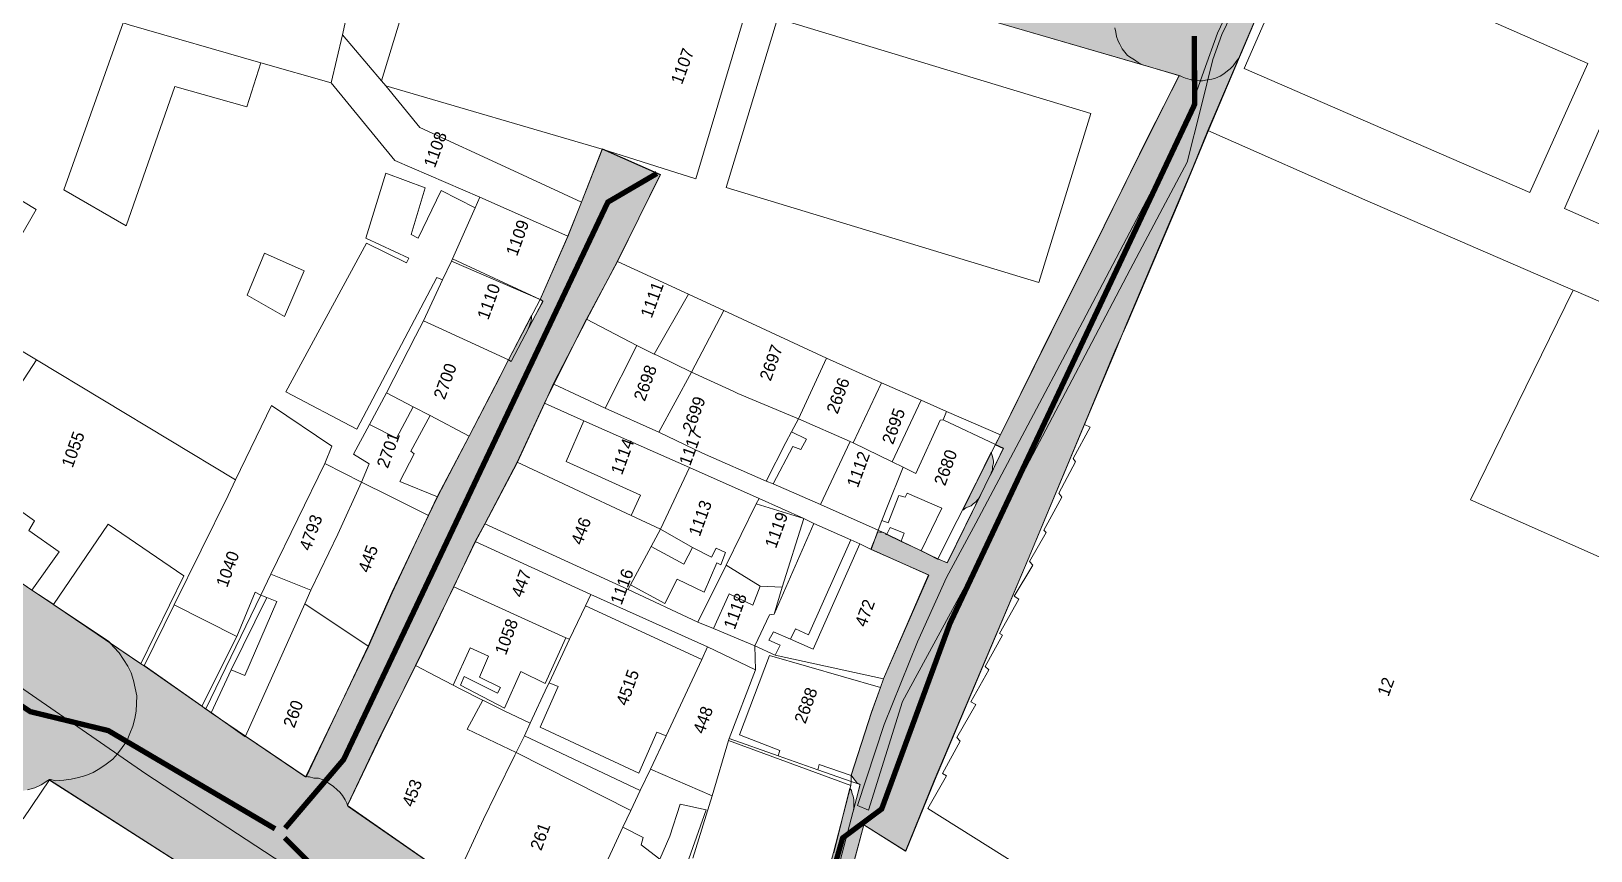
# Model space of a CAD drawing. Header units: metres. Extents: x -334141 to -333355, y -28168 to -27441.
# Drawn here: x -334023.1 to -333863.6, y -27935.1 to -27851.3 of the extents above; entities that cross this region are included whole.
import ezdxf

# ---------------------------------------------------------------- set-up
doc = ezdxf.new("R2010")
doc.units = ezdxf.units.M
for name, color, linetype, lineweight, true_color in [('EB-12-STREET-9-16M', 7, 'CONTINUOUS', 18, 0x84917d), ('EB-12-STREET-UNDER-9M', 7, 'CONTINUOUS', 18, 0xb7c0b2), ('EB-12-STREET-VOID', 7, 'CONTINUOUS', 18, 0xe5e8e1), ('EB-BASE-DIVIDING', 7, 'CONTINUOUS', 18, 0xc8bcac), ('EB-BASE-EASEMENTS', 7, 'CONTINUOUS', 18, 0x71806b), ('EB-BASE-PARCEL-NUMBERS', 7, 'CONTINUOUS', 9, 0x8a8d90), ('EB-BASE-PARCELS', 7, 'CONTINUOUS', 18, 0x8a8d90), ('EB-BASE-SHEETS', 7, 'CONTINUOUS', 9, 0xded8cf), ('EB-BASE-STRUCTURES', 7, 'CONTINUOUS', 18, 0x4e504d)]:
    doc.layers.add(name, color=color, linetype=linetype, lineweight=lineweight, true_color=true_color)
doc.styles.add('OD-INTER', font='Inter.ttf')

msp = doc.modelspace()

# ---------------------------------------------------------------- hatches: boundary and pattern name
at = {"layer": 'EB-12-STREET-VOID', "transparency": 33554630}
for points in [[(-333878.31, -27803.49), (-333887.51, -27825.59), (-333891.65, -27835.21), (-333902.76, -27861.46), (-333904.28, -27865.18), (-333905.79, -27868.79), (-333911.04, -27881.15), (-333912.25, -27883.88), (-333915.39, -27891.43), (-333921.15, -27905.22), (-333930.75, -27927.86), (-333933.69, -27935.08), (-333937.94, -27932.38), (-333940.39, -27941.5), (-333940.39, -27941.39), (-333940.66, -27941.16), (-333940.74, -27940.94), (-333940.92, -27940.71), (-333941, -27940.37), (-333941.09, -27940.15), (-333941.17, -27939.81), (-333941.16, -27939.59), (-333941.15, -27939.26), (-333941.14, -27939.03), (-333941.04, -27938.7), (-333942.96, -27945.85), (-333943.06, -27946.18), (-333943.16, -27946.4), (-333943.26, -27946.62), (-333943.45, -27946.83), (-333943.55, -27947.05), (-333943.75, -27947.27), (-333944.03, -27947.48), (-333944.03, -27947.48), (-333944.03, -27947.48), (-333944.03, -27947.59), (-333944.03, -27947.59), (-333944.83, -27949.12), (-333944.83, -27949.12), (-333943.88, -27945.71), (-333941.01, -27935.26), (-333939.39, -27928.66), (-333939.21, -27928.89), (-333939.13, -27929.23), (-333939.04, -27929.45), (-333938.96, -27929.79), (-333938.97, -27930.12), (-333938.98, -27930.34), (-333938.99, -27930.67), (-333939, -27930.9), (-333938.36, -27928.36), (-333938.35, -27928.25), (-333938.35, -27928.25), (-333938.35, -27928.25), (-333938.35, -27928.25), (-333938.63, -27928.13), (-333938.8, -27927.9), (-333938.98, -27927.68), (-333939.16, -27927.45), (-333939.16, -27927.45), (-333939.25, -27927.33), (-333939.25, -27927.33), (-333937.17, -27920.86), (-333936.24, -27918.34), (-333935.93, -27917.46), (-333931.3, -27906.86), (-333937.23, -27904.2), (-333936.52, -27902.45), (-333936.33, -27902.46), (-333936.05, -27902.47), (-333935.78, -27902.59), (-333935.69, -27902.7), (-333935.6, -27902.71), (-333934.14, -27903.43), (-333932.05, -27904.39), (-333930.41, -27905.22), (-333930.41, -27905.22), (-333930.41, -27905.22), (-333930.32, -27905.23), (-333929.5, -27905.59), (-333929.5, -27905.59), (-333929.41, -27905.59), (-333929.41, -27905.59), (-333929.41, -27905.59), (-333926.01, -27898.61), (-333926.12, -27898.94), (-333926.31, -27899.15), (-333926.5, -27899.37), (-333926.79, -27899.58), (-333926.98, -27899.79), (-333927.26, -27899.89), (-333927.54, -27899.99), (-333927.83, -27900.21), (-333927.83, -27900.21), (-333924.93, -27894.31), (-333924.93, -27894.31), (-333924.85, -27894.65), (-333924.77, -27894.88), (-333924.69, -27895.21), (-333924.7, -27895.43), (-333924.8, -27895.76), (-333924.81, -27896.1), (-333924.91, -27896.31), (-333925.02, -27896.64), (-333923.72, -27893.91), (-333923.72, -27893.91), (-333923.72, -27893.91), (-333923.72, -27893.91), (-333924.54, -27893.55), (-333924.54, -27893.55), (-333923.94, -27892.46), (-333918.76, -27881.99), (-333913.38, -27871.19), (-333908.89, -27862.02), (-333905.71, -27855.81), (-333905.71, -27855.81), (-333905.61, -27855.81), (-333905.43, -27855.93), (-333905.07, -27856.05), (-333904.61, -27856.18), (-333904.15, -27856.31), (-333903.69, -27856.32), (-333903.32, -27856.34), (-333902.85, -27856.24), (-333902.39, -27856.15), (-333902.01, -27856.05), (-333901.54, -27855.84), (-333901.16, -27855.63), (-333900.78, -27855.31), (-333900.5, -27855.1), (-333900.21, -27854.78), (-333899.91, -27854.35), (-333899.63, -27854.02), (-333899.42, -27853.59), (-333898.11, -27850.52), (-333898, -27850.08), (-333897.9, -27849.64), (-333897.79, -27849.2), (-333897.77, -27848.76), (-333897.85, -27848.31), (-333897.83, -27847.87), (-333898, -27847.42), (-333898.08, -27847.08), (-333898.35, -27846.63), (-333898.52, -27846.29), (-333898.78, -27845.95), (-333899.14, -27845.6), (-333899.41, -27845.26), (-333899.77, -27845.03), (-333900.22, -27844.79), (-333900.59, -27844.55), (-333901.05, -27844.43), (-333901.41, -27844.3), (-333901.87, -27844.29), (-333902.34, -27844.27), (-333902.8, -27844.25), (-333903.26, -27844.35), (-333903.64, -27844.45), (-333904.11, -27844.65), (-333904.49, -27844.86), (-333904.77, -27844.96), (-333904.77, -27844.96), (-333904.86, -27845.07), (-333903.63, -27844.22), (-333902.67, -27843.37), (-333901.7, -27842.07), (-333885.09, -27801.7), (-333885.01, -27801.81), (-333885.01, -27801.81), (-333884.65, -27802.16), (-333884.38, -27802.5), (-333884.02, -27802.84), (-333883.66, -27803.08), (-333883.2, -27803.21), (-333882.84, -27803.44), (-333882.38, -27803.57), (-333881.92, -27803.58), (-333881.46, -27803.71), (-333881.09, -27803.61), (-333880.63, -27803.63), (-333880.16, -27803.54), (-333879.78, -27803.33), (-333879.31, -27803.12), (-333878.93, -27802.91), (-333878.56, -27802.7), (-333878.27, -27802.38), (-333877.98, -27802.06), (-333877.69, -27801.74), (-333877.4, -27801.3), (-333877.2, -27800.98), (-333878.31, -27803.49)], [(-333986.9, -27832.18), (-333987.26, -27832.06), (-333987.72, -27831.82), (-333999.03, -27827.09), (-334002.78, -27825.74), (-334002.78, -27825.74), (-334002.5, -27825.86), (-334002.05, -27825.98), (-334001.59, -27826.11), (-334001.22, -27826.12), (-334000.76, -27826.14), (-334000.29, -27826.05), (-333999.82, -27825.95), (-333999.45, -27825.85), (-333998.98, -27825.65), (-333998.6, -27825.44), (-333998.22, -27825.23), (-333997.93, -27824.91), (-333997.55, -27824.59), (-333997.26, -27824.27), (-333997.07, -27823.94), (-333996.87, -27823.5), (-333996.67, -27823.07), (-333996.56, -27822.74), (-333996.45, -27822.3), (-333996.44, -27821.85), (-333996.42, -27821.41), (-333996.5, -27821.07), (-333996.5, -27820.96), (-333996.5, -27820.96), (-333996.4, -27820.74), (-333996.2, -27820.42), (-333996.01, -27820.2), (-333995.82, -27819.99), (-333995.62, -27819.77), (-333995.34, -27819.56), (-333995.06, -27819.46), (-333994.87, -27819.35), (-333994.59, -27819.25), (-333994.21, -27819.16), (-333993.94, -27819.17), (-333993.65, -27819.06), (-333993.38, -27819.19), (-333993.1, -27819.2), (-333992.74, -27819.32), (-333992.46, -27819.33), (-333992.37, -27819.44), (-333992.1, -27819.56), (-333991.83, -27819.8), (-333991.56, -27819.92), (-333991.38, -27820.14), (-333991.2, -27820.37), (-333991.02, -27820.6), (-333990.85, -27820.94), (-333990.77, -27821.16), (-333990.69, -27821.5), (-333990.6, -27821.61), (-333990.6, -27821.61), (-333990.6, -27821.61), (-333987.13, -27823.07), (-333986.86, -27823.19), (-333986.58, -27823.31), (-333986.41, -27823.54), (-333986.13, -27823.66), (-333985.96, -27823.89), (-333985.78, -27824.12), (-333985.6, -27824.34), (-333985.52, -27824.57), (-333985.44, -27824.91), (-333985.35, -27825.13), (-333985.27, -27825.47), (-333985.28, -27825.69), (-333985.29, -27826.02), (-333985.3, -27826.35), (-333985.4, -27826.57), (-333985.41, -27826.9), (-333985.61, -27827.12), (-333985.51, -27827.01), (-333985.71, -27827.45), (-333985.82, -27827.89), (-333985.93, -27828.33), (-333985.94, -27828.77), (-333985.96, -27829.22), (-333985.97, -27829.55), (-333985.89, -27830), (-333985.72, -27830.45), (-333985.56, -27830.9), (-333985.38, -27831.24), (-333985.21, -27831.57), (-333984.94, -27831.92), (-333984.59, -27832.26), (-333984.32, -27832.49), (-333983.96, -27832.84), (-333983.5, -27832.97), (-333983.14, -27833.2), (-333982.77, -27833.33), (-333931.64, -27848.23), (-333931.18, -27848.36), (-333930.72, -27848.37), (-333930.35, -27848.39), (-333929.89, -27848.4), (-333929.42, -27848.31), (-333929.05, -27848.21), (-333928.67, -27848.11), (-333928.2, -27847.91), (-333927.82, -27847.7), (-333927.53, -27847.38), (-333927.15, -27847.06), (-333926.87, -27846.84), (-333926.67, -27846.41), (-333926.38, -27846.09), (-333926.18, -27845.65), (-333926.07, -27845.32), (-333925.97, -27844.88), (-333925.86, -27844.44), (-333925.84, -27843.99), (-333925.92, -27843.55), (-333925.9, -27843.1), (-333926.07, -27842.65), (-333926.15, -27842.32), (-333926.32, -27841.87), (-333926.59, -27841.53), (-333926.85, -27841.18), (-333927.12, -27840.84), (-333927.38, -27840.5), (-333927.75, -27840.26), (-333928.11, -27840.03), (-333928.56, -27839.79), (-333928.93, -27839.67), (-333909.99, -27846), (-333908.79, -27846.04), (-333908.14, -27845.95), (-333908.51, -27846.05), (-333908.98, -27846.14), (-333909.44, -27846.24), (-333909.82, -27846.45), (-333910.2, -27846.66), (-333910.58, -27846.98), (-333910.96, -27847.3), (-333911.25, -27847.62), (-333911.54, -27847.94), (-333911.74, -27848.27), (-333911.94, -27848.7), (-333912.14, -27849.14), (-333912.24, -27849.58), (-333912.26, -27850.02), (-333912.28, -27850.47), (-333912.29, -27850.91), (-333912.21, -27851.36), (-333912.14, -27851.81), (-333911.97, -27852.26), (-333911.8, -27852.59), (-333911.53, -27853.05), (-333911.27, -27853.39), (-333911, -27853.73), (-333910.64, -27853.97), (-333910.28, -27854.2), (-333909.92, -27854.44), (-333909.46, -27854.68), (-333909.1, -27854.8), (-333986.9, -27832.18)], [(-333905.71, -27855.81), (-333905.8, -27855.8), (-333909.1, -27854.8), (-333909.46, -27854.68), (-333909.92, -27854.44), (-333910.28, -27854.2), (-333910.64, -27853.97), (-333911, -27853.73), (-333911.27, -27853.39), (-333911.53, -27853.05), (-333911.8, -27852.59), (-333911.97, -27852.26), (-333912.14, -27851.81), (-333912.21, -27851.36), (-333912.29, -27850.91), (-333912.28, -27850.47), (-333912.26, -27850.02), (-333912.24, -27849.58), (-333912.14, -27849.14), (-333911.94, -27848.7), (-333911.74, -27848.27), (-333911.54, -27847.94), (-333911.25, -27847.62), (-333910.96, -27847.3), (-333910.58, -27846.98), (-333910.2, -27846.66), (-333909.82, -27846.45), (-333909.44, -27846.24), (-333908.98, -27846.14), (-333908.51, -27846.05), (-333908.14, -27845.95), (-333907.21, -27845.98), (-333907.12, -27845.99), (-333907.02, -27845.88), (-333905.52, -27845.38), (-333905.33, -27845.27), (-333905.05, -27845.17), (-333904.96, -27845.07), (-333904.77, -27844.96), (-333904.77, -27844.96), (-333904.49, -27844.86), (-333904.11, -27844.65), (-333903.64, -27844.45), (-333903.26, -27844.35), (-333902.8, -27844.25), (-333902.34, -27844.27), (-333901.87, -27844.29), (-333901.41, -27844.3), (-333901.05, -27844.43), (-333900.59, -27844.55), (-333900.22, -27844.79), (-333899.77, -27845.03), (-333899.41, -27845.26), (-333899.14, -27845.6), (-333898.78, -27845.95), (-333898.52, -27846.29), (-333898.35, -27846.63), (-333898.08, -27847.08), (-333898, -27847.42), (-333897.83, -27847.87), (-333897.85, -27848.31), (-333897.77, -27848.76), (-333897.79, -27849.2), (-333897.9, -27849.64), (-333898, -27850.08), (-333898.11, -27850.52), (-333899.42, -27853.59), (-333899.63, -27854.02), (-333899.91, -27854.35), (-333900.21, -27854.78), (-333900.5, -27855.1), (-333900.78, -27855.31), (-333901.16, -27855.63), (-333901.54, -27855.84), (-333902.01, -27856.05), (-333902.39, -27856.15), (-333902.85, -27856.24), (-333903.32, -27856.34), (-333903.69, -27856.32), (-333904.15, -27856.31), (-333904.61, -27856.18), (-333905.07, -27856.05), (-333905.43, -27855.93), (-333905.61, -27855.81), (-333905.71, -27855.81)], [(-333988.59, -27914.16), (-333986.17, -27908.69), (-333982.47, -27900.72), (-333981.57, -27898.86), (-333978.29, -27892.65), (-333975.12, -27886.55), (-333974.32, -27884.91), (-333971.93, -27880.33), (-333971.94, -27880.55), (-333971.95, -27880.89), (-333972.05, -27881.11), (-333972.16, -27881.43), (-333972.26, -27881.65), (-333970.77, -27878.93), (-333970.77, -27878.82), (-333970.77, -27878.82), (-333970.77, -27878.82), (-333970.86, -27878.82), (-333970.95, -27878.7), (-333971.04, -27878.7), (-333971.04, -27878.7), (-333968.22, -27872.25), (-333966.8, -27868.75), (-333964.66, -27863.27), (-333964.66, -27863.27), (-333958.74, -27865.92), (-333963.13, -27874.76), (-333966.3, -27880.75), (-333969.68, -27887.29), (-333970.58, -27889.26), (-333973.39, -27895.38), (-333976.66, -27901.59), (-333977.66, -27903.44), (-333979.85, -27908.03), (-333981.95, -27912.39), (-333983.75, -27916.1), (-333987.33, -27923.19), (-333990.74, -27930.4), (-333990.82, -27930.18), (-333990.99, -27929.84), (-333991.26, -27929.38), (-333991.52, -27929.04), (-333991.79, -27928.81), (-333992.15, -27928.46), (-333992.51, -27928.23), (-333992.87, -27927.99), (-333993.33, -27927.76), (-333993.69, -27927.63), (-333994.16, -27927.62), (-333994.61, -27927.49), (-333994.8, -27927.48), (-333994.98, -27927.47), (-333988.59, -27914.16)], [(-334021.38, -27927.87), (-334022.05, -27928.3), (-334022.71, -27928.6), (-334023.45, -27928.8), (-334024.2, -27929), (-334024.94, -27929.08), (-334025.68, -27929.05), (-334026.42, -27929.03), (-334027.16, -27928.89), (-334027.89, -27928.64), (-334028.62, -27928.4), (-334029.36, -27928.15), (-334029.99, -27927.68), (-334030.71, -27927.21), (-334030.8, -27927.1), (-334039.93, -27920.78), (-334042.37, -27919.14), (-334042.37, -27919.14), (-334044.9, -27917.39), (-334044.9, -27917.39), (-334055.57, -27910.24), (-334056.2, -27909.77), (-334056.74, -27909.31), (-334057.27, -27908.62), (-334057.81, -27908.05), (-334058.15, -27907.37), (-334058.5, -27906.69), (-334058.75, -27905.91), (-334059, -27905.12), (-334059.07, -27904.34), (-334059.13, -27903.56), (-334059.07, -27899.23), (-334059.04, -27898.46), (-334058.92, -27897.69), (-334058.8, -27896.91), (-334058.5, -27896.15), (-334058.2, -27895.49), (-334057.8, -27894.73), (-334057.32, -27894.19), (-334056.74, -27893.54), (-334056.17, -27893.01), (-334055.6, -27892.59), (-334054.93, -27892.17), (-334054.18, -27891.86), (-334053.43, -27891.55), (-334052.68, -27891.36), (-334051.94, -27891.27), (-334051.19, -27891.19), (-334050.36, -27891.22), (-334049.63, -27891.35), (-334048.8, -27891.49), (-334048.07, -27891.85), (-334047.43, -27892.1), (-334046.71, -27892.57), (-334045.53, -27893.27), (-334034.13, -27900.78), (-334033.31, -27901.25), (-334033.22, -27901.37), (-334033.04, -27901.49), (-334023.01, -27908.39), (-334023.01, -27908.39), (-334020.84, -27909.8), (-334020.75, -27909.91), (-334015.77, -27913.2), (-334015.14, -27913.66), (-334014.61, -27914.24), (-334014.07, -27914.81), (-334013.63, -27915.49), (-334013.19, -27916.17), (-334012.85, -27916.85), (-334012.6, -27917.64), (-334012.44, -27918.42), (-334012.28, -27919.2), (-334012.31, -27919.98), (-334012.34, -27920.76), (-334012.46, -27921.53), (-334012.67, -27922.3), (-334012.97, -27923.06), (-334013.28, -27923.83), (-334013.76, -27924.48), (-334014.25, -27925.13), (-334014.73, -27925.67), (-334015.4, -27926.2), (-334016.06, -27926.62), (-334016.73, -27927.04), (-334017.48, -27927.35), (-334018.22, -27927.54), (-334018.97, -27927.74), (-334019.72, -27927.82), (-334020.55, -27927.9), (-334021.1, -27927.77), (-334021.19, -27927.77), (-334021.38, -27927.87)], [(-334020.84, -27909.8), (-334020.75, -27909.91), (-334011.89, -27915.89), (-334011.53, -27916.12), (-334011.53, -27916.12), (-334005.65, -27920.22), (-334005.2, -27920.56), (-334004.66, -27920.92), (-334001.23, -27923.37), (-334001.13, -27923.37), (-333995.08, -27927.47), (-333994.98, -27927.47), (-333994.8, -27927.48), (-333994.61, -27927.49), (-333994.16, -27927.62), (-333993.69, -27927.63), (-333993.33, -27927.76), (-333992.87, -27927.99), (-333992.51, -27928.23), (-333992.15, -27928.46), (-333991.79, -27928.81), (-333991.52, -27929.04), (-333991.26, -27929.38), (-333990.99, -27929.84), (-333990.82, -27930.18), (-333990.74, -27930.4), (-333990.65, -27930.51), (-333979.71, -27938.12), (-333979.71, -27938.12), (-333968.78, -27945.83), (-333964.36, -27948.87), (-333964.26, -27948.87), (-333963.63, -27949.23), (-333963.36, -27949.46), (-333963, -27949.7), (-333952.52, -27957.17), (-333952.43, -27957.17), (-333948.9, -27959.41), (-333948.81, -27959.52), (-333948.81, -27959.52), (-333948.35, -27959.76), (-333947.89, -27959.89), (-333947.54, -27960.23), (-333947.17, -27960.47), (-333946.82, -27960.81), (-333946.64, -27961.04), (-333946.64, -27961.15), (-333945.01, -27962.21), (-333937.51, -27967.36), (-333932.18, -27970.99), (-333932.18, -27971.1), (-333919.8, -27979.64), (-333919.71, -27979.64), (-333908.87, -27987.24), (-333908.87, -27987.24), (-333907.06, -27988.53), (-333906.7, -27988.76), (-333906.43, -27989.1), (-333906.07, -27989.34), (-333905.9, -27989.79), (-333905.63, -27990.13), (-333905.46, -27990.47), (-333905.29, -27990.92), (-333905.22, -27991.37), (-333905.14, -27991.81), (-333905.06, -27992.26), (-333905.17, -27992.7), (-333905.19, -27993.14), (-333905.29, -27993.59), (-333905.49, -27993.91), (-333905.6, -27994.35), (-333905.89, -27994.67), (-333906.09, -27995.11), (-333906.47, -27995.43), (-333906.76, -27995.75), (-333907.14, -27995.96), (-333907.51, -27996.17), (-333907.89, -27996.38), (-333908.27, -27996.48), (-333908.74, -27996.68), (-333909.2, -27996.67), (-333909.57, -27996.76), (-333918.18, -27996.68), (-333918.55, -27996.67), (-333919.01, -27996.65), (-333919.38, -27996.53), (-333919.84, -27996.4), (-333920.2, -27996.28), (-333920.56, -27996.04), (-333920.93, -27995.81), (-333921.01, -27995.69), (-333921.2, -27995.58), (-333938.54, -27983.42), (-333938.63, -27983.42), (-333943.61, -27980.13), (-333943.7, -27980.02), (-333943.88, -27980.01), (-333944.89, -27979.75), (-333944.99, -27979.75), (-333945.17, -27979.74), (-333945.55, -27979.95), (-333946.01, -27980.05), (-333946.48, -27980.03), (-333946.85, -27980.13), (-333947.31, -27980), (-333947.77, -27979.98), (-333948.14, -27979.86), (-333948.6, -27979.73), (-333948.96, -27979.5), (-333949.32, -27979.38), (-333949.68, -27979.03), (-333949.95, -27978.8), (-333950.31, -27978.45), (-333950.57, -27978.11), (-333950.75, -27977.77), (-333950.92, -27977.32), (-333951.09, -27977.09), (-333952.73, -27973.7), (-333952.73, -27973.59), (-333952.82, -27973.59), (-333959.33, -27969.14), (-333962.95, -27966.79), (-333963.04, -27966.79), (-333970.27, -27961.76), (-333974.98, -27958.6), (-333974.98, -27958.6), (-333978.95, -27955.9), (-333979.04, -27955.79), (-333979.86, -27955.32), (-333980.13, -27955.2), (-333990.06, -27947.96), (-333990.15, -27947.85), (-333990.33, -27947.84), (-333990.43, -27947.84), (-333990.89, -27947.82), (-333991.25, -27947.7), (-333991.71, -27947.57), (-333992.08, -27947.45), (-333992.44, -27947.21), (-333992.8, -27946.98), (-333993.17, -27946.74), (-333993.43, -27946.4), (-333993.7, -27946.06), (-333993.96, -27945.72), (-333994.14, -27945.38), (-333994.31, -27945.04), (-333994.31, -27945.04), (-333994.4, -27944.92), (-334021.11, -27927.88), (-334021.19, -27927.77), (-334021.1, -27927.77), (-334020.55, -27927.9), (-334019.72, -27927.82), (-334018.97, -27927.74), (-334018.22, -27927.54), (-334017.48, -27927.35), (-334016.73, -27927.04), (-334016.06, -27926.62), (-334015.4, -27926.2), (-334014.73, -27925.67), (-334014.25, -27925.13), (-334013.76, -27924.48), (-334013.28, -27923.83), (-334012.97, -27923.06), (-334012.67, -27922.3), (-334012.46, -27921.53), (-334012.34, -27920.76), (-334012.31, -27919.98), (-334012.28, -27919.2), (-334012.44, -27918.42), (-334012.6, -27917.64), (-334012.85, -27916.85), (-334013.19, -27916.17), (-334013.63, -27915.49), (-334014.07, -27914.81), (-334014.61, -27914.24), (-334015.14, -27913.66), (-334015.77, -27913.2), (-334020.75, -27909.91), (-334020.84, -27909.8), (-334023.01, -27908.39), (-334023.01, -27908.39), (-334020.84, -27909.8)]]:
    msp.add_hatch(color=256, dxfattribs=at).paths.add_polyline_path(points)

# ---------------------------------------------------------------- linework, layer by layer
at = {"layer": 'EB-12-STREET-9-16M', "const_width": 0.55}
for points in [[(-334058.17, -27886.72), (-334050.12, -27902.77), (-334023.17, -27920.82), (-334015.19, -27922.76), (-333998.14, -27932.8)], [(-333989.1, -27941.78), (-333997.15, -27933.73)]]:
    msp.add_lwpolyline(points, dxfattribs=at)
at = {"layer": 'EB-12-STREET-UNDER-9M', "const_width": 0.55}
for points in [[(-333904.17, -27851.75), (-333904.14, -27858.75), (-333929.16, -27911.82), (-333936.13, -27930.77), (-333940.12, -27933.74), (-333944.14, -27947.81)], [(-333997.11, -27932.73), (-333991.13, -27925.72), (-333964.12, -27868.73), (-333959.11, -27865.8)]]:
    msp.add_lwpolyline(points, dxfattribs=at)
at = {"layer": 'EB-12-STREET-VOID'}
for points in [[(-333912.29, -27850.91), (-333912.21, -27851.36), (-333912.14, -27851.81), (-333911.97, -27852.26), (-333911.8, -27852.59), (-333911.53, -27853.05), (-333911.27, -27853.39), (-333911, -27853.73), (-333910.64, -27853.97), (-333910.28, -27854.2), (-333909.92, -27854.44), (-333909.46, -27854.68), (-333909.1, -27854.8), (-333986.9, -27832.18)], [(-333891.65, -27835.21), (-333902.76, -27861.46), (-333904.28, -27865.18), (-333905.79, -27868.79), (-333911.04, -27881.15), (-333912.25, -27883.88), (-333915.39, -27891.43), (-333921.15, -27905.22), (-333930.75, -27927.86), (-333933.69, -27935.08), (-333937.94, -27932.38), (-333940.39, -27941.5)], [(-333941.01, -27935.26), (-333939.39, -27928.66), (-333939.21, -27928.89), (-333939.13, -27929.23), (-333939.04, -27929.45), (-333938.96, -27929.79), (-333938.97, -27930.12), (-333938.98, -27930.34), (-333938.99, -27930.67), (-333939, -27930.9), (-333938.36, -27928.36), (-333938.35, -27928.25), (-333938.35, -27928.25), (-333938.35, -27928.25), (-333938.35, -27928.25), (-333938.63, -27928.13), (-333938.8, -27927.9), (-333938.98, -27927.68), (-333939.16, -27927.45), (-333939.16, -27927.45), (-333939.25, -27927.33), (-333939.25, -27927.33), (-333937.17, -27920.86), (-333936.24, -27918.34), (-333935.93, -27917.46), (-333931.3, -27906.86), (-333937.23, -27904.2), (-333936.52, -27902.45), (-333936.33, -27902.46), (-333936.05, -27902.47), (-333935.78, -27902.59), (-333935.69, -27902.7), (-333935.6, -27902.71), (-333934.14, -27903.43), (-333932.05, -27904.39), (-333930.41, -27905.22), (-333930.41, -27905.22), (-333930.41, -27905.22), (-333930.32, -27905.23), (-333929.5, -27905.59), (-333929.5, -27905.59), (-333929.41, -27905.59), (-333929.41, -27905.59), (-333929.41, -27905.59), (-333926.01, -27898.61), (-333926.12, -27898.94), (-333926.31, -27899.15), (-333926.5, -27899.37), (-333926.79, -27899.58), (-333926.98, -27899.79), (-333927.26, -27899.89), (-333927.54, -27899.99), (-333927.83, -27900.21), (-333927.83, -27900.21), (-333924.93, -27894.31), (-333924.93, -27894.31), (-333924.85, -27894.65), (-333924.77, -27894.88), (-333924.69, -27895.21), (-333924.7, -27895.43), (-333924.8, -27895.76), (-333924.81, -27896.1), (-333924.91, -27896.31), (-333925.02, -27896.64), (-333923.72, -27893.91), (-333923.72, -27893.91), (-333923.72, -27893.91), (-333923.72, -27893.91), (-333924.54, -27893.55), (-333924.54, -27893.55), (-333923.94, -27892.46), (-333918.76, -27881.99), (-333913.38, -27871.19), (-333908.89, -27862.02), (-333905.71, -27855.81), (-333905.71, -27855.81), (-333905.61, -27855.81), (-333905.43, -27855.93), (-333905.07, -27856.05), (-333904.61, -27856.18), (-333904.15, -27856.31), (-333903.69, -27856.32), (-333903.32, -27856.34), (-333902.85, -27856.24), (-333902.39, -27856.15), (-333902.01, -27856.05), (-333901.54, -27855.84), (-333901.16, -27855.63), (-333900.78, -27855.31), (-333900.5, -27855.1), (-333900.21, -27854.78), (-333899.91, -27854.35), (-333899.63, -27854.02), (-333899.42, -27853.59), (-333898.11, -27850.52)], [(-333898.11, -27850.52), (-333899.42, -27853.59), (-333899.63, -27854.02), (-333899.91, -27854.35), (-333900.21, -27854.78), (-333900.5, -27855.1), (-333900.78, -27855.31), (-333901.16, -27855.63), (-333901.54, -27855.84), (-333902.01, -27856.05), (-333902.39, -27856.15), (-333902.85, -27856.24), (-333903.32, -27856.34), (-333903.69, -27856.32), (-333904.15, -27856.31), (-333904.61, -27856.18), (-333905.07, -27856.05), (-333905.43, -27855.93), (-333905.61, -27855.81), (-333905.71, -27855.81), (-333905.71, -27855.81), (-333905.8, -27855.8), (-333909.1, -27854.8), (-333909.46, -27854.68), (-333909.92, -27854.44), (-333910.28, -27854.2), (-333910.64, -27853.97), (-333911, -27853.73), (-333911.27, -27853.39), (-333911.53, -27853.05), (-333911.8, -27852.59), (-333911.97, -27852.26), (-333912.14, -27851.81), (-333912.21, -27851.36), (-333912.29, -27850.91)], [(-334033.04, -27901.49), (-334023.01, -27908.39), (-334023.01, -27908.39), (-334020.84, -27909.8), (-334020.75, -27909.91), (-334015.77, -27913.2), (-334015.14, -27913.66), (-334014.61, -27914.24), (-334014.07, -27914.81), (-334013.63, -27915.49), (-334013.19, -27916.17), (-334012.85, -27916.85), (-334012.6, -27917.64), (-334012.44, -27918.42), (-334012.28, -27919.2), (-334012.31, -27919.98), (-334012.34, -27920.76), (-334012.46, -27921.53), (-334012.67, -27922.3), (-334012.97, -27923.06), (-334013.28, -27923.83), (-334013.76, -27924.48), (-334014.25, -27925.13), (-334014.73, -27925.67), (-334015.4, -27926.2), (-334016.06, -27926.62), (-334016.73, -27927.04), (-334017.48, -27927.35), (-334018.22, -27927.54), (-334018.97, -27927.74), (-334019.72, -27927.82), (-334020.55, -27927.9), (-334021.1, -27927.77), (-334021.19, -27927.77), (-334021.38, -27927.87), (-334021.38, -27927.87), (-334022.05, -27928.3), (-334022.71, -27928.6), (-334023.45, -27928.8)], [(-333994.4, -27944.92), (-334021.11, -27927.88), (-334021.19, -27927.77), (-334021.1, -27927.77), (-334020.55, -27927.9), (-334019.72, -27927.82), (-334018.97, -27927.74), (-334018.22, -27927.54), (-334017.48, -27927.35), (-334016.73, -27927.04), (-334016.06, -27926.62), (-334015.4, -27926.2), (-334014.73, -27925.67), (-334014.25, -27925.13), (-334013.76, -27924.48), (-334013.28, -27923.83), (-334012.97, -27923.06), (-334012.67, -27922.3), (-334012.46, -27921.53), (-334012.34, -27920.76), (-334012.31, -27919.98), (-334012.28, -27919.2), (-334012.44, -27918.42), (-334012.6, -27917.64), (-334012.85, -27916.85), (-334013.19, -27916.17), (-334013.63, -27915.49), (-334014.07, -27914.81), (-334014.61, -27914.24), (-334015.14, -27913.66), (-334015.77, -27913.2), (-334020.75, -27909.91), (-334020.84, -27909.8), (-334023.01, -27908.39), (-334023.01, -27908.39), (-334020.84, -27909.8), (-334020.84, -27909.8), (-334020.75, -27909.91), (-334011.89, -27915.89), (-334011.53, -27916.12), (-334011.53, -27916.12), (-334005.65, -27920.22), (-334005.2, -27920.56), (-334004.66, -27920.92), (-334001.23, -27923.37), (-334001.13, -27923.37), (-333995.08, -27927.47), (-333994.98, -27927.47), (-333994.8, -27927.48), (-333994.61, -27927.49), (-333994.16, -27927.62), (-333993.69, -27927.63), (-333993.33, -27927.76), (-333992.87, -27927.99), (-333992.51, -27928.23), (-333992.15, -27928.46), (-333991.79, -27928.81), (-333991.52, -27929.04), (-333991.26, -27929.38), (-333990.99, -27929.84), (-333990.82, -27930.18), (-333990.74, -27930.4), (-333990.65, -27930.51), (-333979.71, -27938.12)]]:
    msp.add_lwpolyline(points, dxfattribs=at)
msp.add_lwpolyline([(-333988.59, -27914.16), (-333986.17, -27908.69), (-333982.47, -27900.72), (-333981.57, -27898.86), (-333978.29, -27892.65), (-333975.12, -27886.55), (-333974.32, -27884.91), (-333971.93, -27880.33), (-333971.94, -27880.55), (-333971.95, -27880.89), (-333972.05, -27881.11), (-333972.16, -27881.43), (-333972.26, -27881.65), (-333970.77, -27878.93), (-333970.77, -27878.82), (-333970.77, -27878.82), (-333970.77, -27878.82), (-333970.86, -27878.82), (-333970.95, -27878.7), (-333971.04, -27878.7), (-333971.04, -27878.7), (-333968.22, -27872.25), (-333966.8, -27868.75), (-333964.66, -27863.27), (-333964.66, -27863.27), (-333958.74, -27865.92), (-333963.13, -27874.76), (-333966.3, -27880.75), (-333969.68, -27887.29), (-333970.58, -27889.26), (-333973.39, -27895.38), (-333976.66, -27901.59), (-333977.66, -27903.44), (-333979.85, -27908.03), (-333981.95, -27912.39), (-333983.75, -27916.1), (-333987.33, -27923.19), (-333990.74, -27930.4), (-333990.82, -27930.18), (-333990.99, -27929.84), (-333991.26, -27929.38), (-333991.52, -27929.04), (-333991.79, -27928.81), (-333992.15, -27928.46), (-333992.51, -27928.23), (-333992.87, -27927.99), (-333993.33, -27927.76), (-333993.69, -27927.63), (-333994.16, -27927.62), (-333994.61, -27927.49), (-333994.8, -27927.48), (-333994.98, -27927.47), (-333988.59, -27914.16)], close=True, dxfattribs=at)
at = {"layer": 'EB-BASE-DIVIDING'}
msp.add_lwpolyline([(-333897.43, -27843.45), (-333901.35, -27851.58), (-333902.28, -27854.15), (-333903.49, -27859.11), (-333904.9, -27864.66), (-333907.4, -27869.31), (-333910.73, -27875.63), (-333914.99, -27883.74), (-333921.03, -27895.19), (-333926.02, -27904.8), (-333927.6, -27908.01), (-333933.99, -27919.79), (-333937.49, -27930.88), (-333938.59, -27930.43), (-333935.87, -27922.12), (-333932.46, -27913.69), (-333929.5, -27907.11), (-333926.51, -27901.56), (-333922.09, -27893.2), (-333915.58, -27880.93), (-333908.37, -27867.28), (-333905.64, -27862.26), (-333903.19, -27855.35), (-333901.79, -27851.46), (-333898.06, -27843.51)], dxfattribs=at)
at = {"layer": 'EB-BASE-EASEMENTS'}
for points in [[(-333955.47, -27904.03), (-333958.74, -27902.17)], [(-333945.45, -27913.41), (-333943.15, -27914.42), (-333938.37, -27903.67)], [(-333998.97, -27909.15), (-334002.63, -27916.56)], [(-333999.6, -27908.91), (-334000.18, -27908.6), (-334002.05, -27913.14)]]:
    msp.add_lwpolyline(points, dxfattribs=at)
at = {"layer": 'EB-BASE-PARCELS'}
for points in [[(-333991.25, -27851.62), (-333987.79, -27835.9), (-333986.87, -27832.13)], [(-333986.87, -27832.13), (-333905.72, -27855.79), (-333908.84, -27862.01), (-333913.39, -27871.14), (-333918.76, -27881.94), (-333923.98, -27892.51)], [(-333891.62, -27835.24), (-333902.79, -27861.4)], [(-334013.06, -27850.6), (-333999.6, -27854.48)], [(-333992.39, -27856.55), (-333991.25, -27851.62)], [(-333991.25, -27851.62), (-333987.25, -27856.33)], [(-333999.6, -27854.48), (-333992.39, -27856.55)], [(-334046.6, -27855.62), (-334046.33, -27855.16), (-334037.34, -27860.57), (-334022.55, -27869.48), (-334029.15, -27880.89)], [(-333977.22, -27868.24), (-333985.9, -27864.46), (-333992.39, -27856.55)], [(-333987.25, -27856.33), (-333986.81, -27856.85)], [(-333986.81, -27856.85), (-333983.34, -27861.1), (-333974.19, -27865.34), (-333966.82, -27868.73)], [(-333902.79, -27861.4), (-333904.32, -27865.19), (-333905.83, -27868.74), (-333911.06, -27881.12), (-333912.23, -27883.93), (-333915.39, -27891.47)], [(-333902.79, -27861.4), (-333886.75, -27868.48), (-333865.43, -27877.72)], [(-333966.82, -27868.73), (-333964.69, -27863.32)], [(-333964.69, -27863.32), (-333958.76, -27865.93), (-333963.13, -27874.79)], [(-333980.01, -27874.53), (-333977.69, -27869.31)], [(-333977.69, -27869.31), (-333977.22, -27868.24)], [(-333977.22, -27868.24), (-333968.2, -27872.2)], [(-333968.2, -27872.2), (-333966.82, -27868.73)], [(-333971.03, -27878.67), (-333968.2, -27872.2)], [(-333980.11, -27874.76), (-333981.01, -27876.69)], [(-333980.01, -27874.53), (-333980.11, -27874.76)], [(-333971.03, -27878.67), (-333980.01, -27874.53)], [(-333966.32, -27880.71), (-333963.13, -27874.79)], [(-333963.13, -27874.79), (-333955.89, -27878.14)], [(-333981.01, -27876.69), (-333982.96, -27880.88)], [(-333974.28, -27884.87), (-333971.03, -27878.67)], [(-333955.89, -27878.14), (-333952.27, -27879.81)], [(-333860.09, -27906.18), (-333875.93, -27899.18), (-333865.43, -27877.72)], [(-333865.43, -27877.72), (-333865.18, -27877.83), (-333839.65, -27888.88)], [(-333955.56, -27886.11), (-333952.27, -27879.81)], [(-333952.27, -27879.81), (-333941.78, -27884.7)], [(-334022.51, -27884.85), (-334029.15, -27880.89)], [(-333982.96, -27880.88), (-333983.77, -27882.44), (-333986.74, -27888.22)], [(-333982.96, -27880.88), (-333982.23, -27881.21), (-333977.69, -27883.3), (-333974.28, -27884.87)], [(-333966.32, -27880.71), (-333969.64, -27887.33)], [(-333961.15, -27883.39), (-333966.32, -27880.71)], [(-333959.37, -27884.26), (-333961.15, -27883.39)], [(-334022.51, -27884.85), (-334031.15, -27898.07)], [(-334002.2, -27897.12), (-334022.51, -27884.85)], [(-333978.3, -27892.65), (-333975.13, -27886.51), (-333974.28, -27884.87)], [(-333955.56, -27886.11), (-333959.13, -27884.38), (-333959.37, -27884.26)], [(-333944.62, -27890.9), (-333941.78, -27884.7)], [(-333941.78, -27884.7), (-333936.14, -27887.22)], [(-333955.56, -27886.11), (-333958.91, -27892.24)], [(-333944.62, -27890.9), (-333948.95, -27889.08), (-333950.82, -27888.29), (-333951.31, -27888.06), (-333955.56, -27886.11)], [(-333986.74, -27888.22), (-333988.48, -27891.46)], [(-333984.02, -27889.65), (-333986.74, -27888.22)], [(-333969.64, -27887.33), (-333970.61, -27889.3)], [(-333964.38, -27889.78), (-333969.64, -27887.33)], [(-333939.04, -27893.35), (-333936.14, -27887.22)], [(-333936.14, -27887.22), (-333932.09, -27888.97)], [(-333993.06, -27895.46), (-333992.35, -27893.67), (-333998.52, -27889.51), (-334002.2, -27897.12)], [(-333982.3, -27890.55), (-333984.02, -27889.65)], [(-333970.61, -27889.3), (-333973.39, -27895.33)], [(-333970.61, -27889.3), (-333966.57, -27891.1)], [(-333958.91, -27892.24), (-333964.38, -27889.78)], [(-333932.09, -27888.97), (-333929.51, -27890.12)], [(-333929.51, -27890.12), (-333929.84, -27890.98)], [(-333929.51, -27890.12), (-333923.98, -27892.51)], [(-333988.48, -27891.46), (-333990.11, -27894.51), (-333988.53, -27895.5)], [(-333978.3, -27892.65), (-333982.3, -27890.55)], [(-333966.57, -27891.1), (-333964.18, -27892.16)], [(-333945.35, -27892.21), (-333944.62, -27890.9)], [(-333939.35, -27893.21), (-333944.62, -27890.9)], [(-333929.84, -27890.98), (-333930.15, -27891.02), (-333932.63, -27896.46), (-333933.93, -27895.83)], [(-333915.39, -27891.47), (-333921.16, -27905.24), (-333930.72, -27927.89), (-333933.66, -27935.07)], [(-333981.55, -27898.87), (-333978.3, -27892.65)], [(-333964.18, -27892.16), (-333955.79, -27895.86)], [(-333958.91, -27892.24), (-333954.43, -27894.38), (-333947.95, -27897.25)], [(-333947.95, -27897.25), (-333945.92, -27893.29), (-333945.35, -27892.21)], [(-333939.04, -27893.35), (-333939.35, -27893.21)], [(-333935.06, -27895.29), (-333939.04, -27893.35)], [(-333923.98, -27892.51), (-333924.49, -27893.51)], [(-333924.49, -27893.51), (-333930.38, -27905.19)], [(-333998.56, -27906.76), (-333993.06, -27895.46)], [(-333989.32, -27897.37), (-333993.06, -27895.46)], [(-333988.53, -27895.5), (-333989.32, -27897.37)], [(-333973.39, -27895.33), (-333976.7, -27901.63)], [(-333961.75, -27900.77), (-333973.39, -27895.33)], [(-333958.74, -27902.17), (-333955.79, -27895.86)], [(-333955.79, -27895.86), (-333948.66, -27899.02)], [(-333933.93, -27895.83), (-333935.59, -27899.98), (-333936.04, -27901.12), (-333936.1, -27901.28)], [(-333933.93, -27895.83), (-333935.06, -27895.29)], [(-334008.44, -27909.91), (-334002.93, -27898.73), (-334002.2, -27897.12)], [(-333989.32, -27897.37), (-333991.73, -27902.69), (-333994.47, -27908.4)], [(-333989.32, -27897.37), (-333986.46, -27898.76), (-333982.46, -27900.76)], [(-333947.95, -27897.25), (-333947.23, -27897.53)], [(-333947.23, -27897.53), (-333942.38, -27899.64)], [(-333982.46, -27900.76), (-333981.55, -27898.87)], [(-333952.04, -27905.83), (-333948.97, -27899.57)], [(-333948.97, -27899.57), (-333948.66, -27899.02)], [(-333948.66, -27899.02), (-333944.09, -27901.09)], [(-333942.38, -27899.64), (-333936.49, -27902.26)], [(-333988.61, -27914.12), (-333986.21, -27908.64), (-333982.46, -27900.76)], [(-333958.74, -27902.17), (-333961.75, -27900.77)], [(-333944.09, -27901.09), (-333946.29, -27908.08)], [(-333944.09, -27901.09), (-333943.05, -27901.59)], [(-333936.1, -27901.28), (-333936.49, -27902.26)], [(-334023.01, -27908.4), (-334033.04, -27901.52)], [(-333976.7, -27901.63), (-333977.69, -27903.42)], [(-333962.05, -27908.32), (-333976.7, -27901.63)], [(-333959.7, -27903.95), (-333958.74, -27902.17)], [(-333943.05, -27901.59), (-333939.3, -27903.26)], [(-333936.49, -27902.26), (-333937.21, -27904.23)], [(-333935.6, -27902.69), (-333936.49, -27902.26)], [(-333934.13, -27903.4), (-333935.6, -27902.69)], [(-333977.69, -27903.42), (-333979.86, -27908.05)], [(-333965.85, -27908.86), (-333977.69, -27903.42)], [(-333961.8, -27907.87), (-333959.7, -27903.95)], [(-333939.3, -27903.26), (-333938.37, -27903.67)], [(-333938.37, -27903.67), (-333937.21, -27904.23)], [(-333937.21, -27904.23), (-333931.33, -27906.85), (-333935.93, -27917.47)], [(-333932.09, -27904.38), (-333934.13, -27903.4)], [(-333930.38, -27905.19), (-333932.09, -27904.38)], [(-333954.92, -27911.66), (-333952.04, -27905.83)], [(-333952.04, -27905.83), (-333948.54, -27908)], [(-333999.6, -27908.91), (-333998.56, -27906.76)], [(-334020.78, -27909.87), (-334023.01, -27908.4)], [(-334005.23, -27920.54), (-333999.6, -27908.91)], [(-333994.47, -27908.4), (-333995.1, -27909.79)], [(-333979.86, -27908.05), (-333981.97, -27912.38), (-333983.79, -27916.1)], [(-333968.4, -27913.26), (-333979.86, -27908.05)], [(-333966.41, -27910.01), (-333965.85, -27908.86)], [(-333965.85, -27908.86), (-333953.93, -27914.19)], [(-333962.05, -27908.32), (-333961.8, -27907.87)], [(-333954.92, -27911.66), (-333962.05, -27908.32)], [(-333948.54, -27908), (-333946.29, -27908.08)], [(-333946.29, -27908.08), (-333947.11, -27910.85)], [(-334011.85, -27915.92), (-334020.78, -27909.87)], [(-334011.52, -27916.14), (-334008.44, -27909.91)], [(-333995.1, -27909.79), (-334001.17, -27923.33)], [(-333995.1, -27909.79), (-333988.61, -27914.12)], [(-333968.05, -27913.41), (-333966.41, -27910.01)], [(-333947.11, -27910.85), (-333947.61, -27910.92), (-333949.11, -27914.11)], [(-333953.33, -27912.33), (-333954.92, -27911.66)], [(-333949.11, -27914.11), (-333953.33, -27912.33)], [(-333994.96, -27927.51), (-333988.61, -27914.12)], [(-333970.13, -27917.87), (-333968.05, -27913.41)], [(-333968.05, -27913.41), (-333968.4, -27913.26)], [(-333949.03, -27916.56), (-333949.11, -27914.11)], [(-333949.11, -27914.11), (-333947.03, -27915.05)], [(-333958.16, -27923.29), (-333954.53, -27915.48)], [(-333954.53, -27915.48), (-333953.93, -27914.19)], [(-333953.93, -27914.19), (-333949.03, -27916.56)], [(-333947.03, -27915.05), (-333935.93, -27917.47)], [(-334011.52, -27916.14), (-334011.85, -27915.92)], [(-334005.63, -27920.26), (-334011.52, -27916.14)], [(-333979.72, -27938.09), (-333990.72, -27930.41), (-333987.3, -27923.23), (-333983.79, -27916.1)], [(-333979.95, -27918.11), (-333981.72, -27917.21), (-333983.79, -27916.1)], [(-333949.03, -27916.56), (-333951.72, -27923.57)], [(-333976.91, -27919.64), (-333976.99, -27919.6), (-333979.21, -27918.48), (-333979.95, -27918.11)], [(-333972.07, -27922.01), (-333970.31, -27918.24), (-333970.13, -27917.87)], [(-333936.24, -27918.35), (-333937.16, -27920.9), (-333939.24, -27927.34)], [(-333935.93, -27917.47), (-333936.24, -27918.35)], [(-334005.23, -27920.54), (-334005.63, -27920.26)], [(-333972.07, -27922.01), (-333974.71, -27920.74), (-333975.25, -27920.48), (-333976.91, -27919.64)], [(-334004.66, -27920.93), (-334005.23, -27920.54)], [(-334001.17, -27923.33), (-334004.66, -27920.93)], [(-333972.65, -27923.29), (-333972.07, -27922.01)], [(-333994.96, -27927.51), (-334001.17, -27923.33)], [(-333973.49, -27925), (-333972.65, -27923.29)], [(-333960.82, -27928.89), (-333972.65, -27923.29)], [(-333959.76, -27926.71), (-333958.16, -27923.29)], [(-333951.72, -27923.57), (-333951.79, -27923.76)], [(-333979.72, -27938.09), (-333976.83, -27931.81), (-333975.57, -27929.24), (-333973.63, -27925.28), (-333973.49, -27925)], [(-333951.79, -27923.76), (-333953.46, -27929.44)], [(-333951.79, -27923.76), (-333939.27, -27928.39)], [(-333959.76, -27926.71), (-333960.82, -27928.89)], [(-333953.46, -27929.44), (-333959.76, -27926.71)], [(-334023.88, -27931.79), (-334021.21, -27927.8)], [(-334021.21, -27927.8), (-333994.31, -27944.99)], [(-333939.27, -27928.39), (-333941.05, -27935.22), (-333943.91, -27945.7), (-333944.86, -27949.16)], [(-333939.26, -27927.96), (-333939.27, -27928.39)], [(-333939.24, -27927.34), (-333939.26, -27927.96)], [(-333960.82, -27928.89), (-333961.78, -27930.93)], [(-333955.42, -27935.81), (-333953.46, -27929.44)], [(-333961.78, -27930.93), (-333962.58, -27932.64)], [(-333962.58, -27932.64), (-333964.94, -27937.7)], [(-333933.66, -27935.07), (-333937.96, -27932.4), (-333940.91, -27943.44), (-333941.97, -27947.61), (-333946.7, -27961.03), (-333944.99, -27962.21)]]:
    msp.add_lwpolyline(points, dxfattribs=at)
at = {"layer": 'EB-BASE-SHEETS'}
msp.add_lwpolyline([(-334051.2, -27899.63), (-334011.34, -27927.19), (-333934.63, -27977.41), (-333882.66, -28013.43), (-333877.31, -28017.15)], dxfattribs=at)
at = {"layer": 'EB-BASE-STRUCTURES'}
for points in [[(-333964.69, -27863.32), (-333955.14, -27866.35), (-333949.95, -27848.99), (-333982.08, -27839.31), (-333987.25, -27856.33)], [(-333899.08, -27855.08), (-333894.87, -27845.46), (-333888.53, -27848.33), (-333886.77, -27844.52), (-333863.94, -27854.55), (-333869.87, -27867.73)], [(-333914.76, -27859.66), (-333946.79, -27849.97), (-333952.04, -27867.24), (-333920.08, -27876.94)], [(-334013.06, -27850.6), (-334013.68, -27850.4), (-334019.72, -27867.47), (-334013.37, -27871.14), (-334008.4, -27856.92), (-334001.01, -27859), (-333999.6, -27854.48)], [(-333869.87, -27867.73), (-333899.08, -27855.08)], [(-333840.48, -27880.79), (-333834.53, -27867.44), (-333860.51, -27856.14), (-333866.34, -27869.37)], [(-333986.81, -27856.85), (-333964.69, -27863.32)], [(-333920.08, -27876.94), (-333914.76, -27859.66)], [(-333977.69, -27869.31), (-333981.17, -27867.55), (-333983.51, -27872.43), (-333984.21, -27872.05), (-333982.8, -27867.28), (-333986.81, -27865.76), (-333988.86, -27872.43), (-333984.46, -27874.47), (-333984.7, -27874.95), (-333988.78, -27872.91), (-333997.03, -27888.11), (-333989.79, -27891.93), (-333981.6, -27876.45), (-333981.01, -27876.69)], [(-333866.34, -27869.37), (-333840.48, -27880.79)], [(-333999.22, -27873.95), (-334000.99, -27878.24), (-333997.18, -27880.44), (-333995.18, -27875.77)], [(-333995.18, -27875.77), (-333999.22, -27873.95)], [(-333971.03, -27878.67), (-333980.11, -27874.76)], [(-333971.03, -27878.67), (-333970.78, -27878.85), (-333974.02, -27885.02), (-333974.28, -27884.87)], [(-333955.89, -27878.14), (-333959.37, -27884.26)], [(-333961.15, -27883.39), (-333964.38, -27889.78)], [(-333988.48, -27891.46), (-333985.72, -27892.87), (-333984.02, -27889.65)], [(-333935.06, -27895.29), (-333932.09, -27888.97)], [(-333982.3, -27890.55), (-333984.26, -27894.18), (-333983.91, -27894.45), (-333985.4, -27897.28), (-333981.55, -27898.87)], [(-333961.75, -27900.77), (-333960.79, -27898.69), (-333968.38, -27895.24), (-333966.57, -27891.1)], [(-333863.14, -27973.58), (-333931.4, -27930.71), (-333929.49, -27927.39), (-333929.91, -27927.13), (-333928.12, -27923.83), (-333928.45, -27923.47), (-333926.52, -27920.09), (-333927.01, -27919.83), (-333925.19, -27916.54), (-333925.56, -27916.22), (-333923.77, -27912.99), (-333924.07, -27912.83), (-333922.1, -27909.34), (-333922.58, -27909.02), (-333920.68, -27905.83), (-333921.03, -27905.46), (-333919.32, -27902.5), (-333919.54, -27902.27), (-333917.71, -27898.88), (-333918.02, -27898.49), (-333916.32, -27895.28), (-333916.54, -27894.93), (-333914.82, -27891.75), (-333915.39, -27891.47)], [(-333929.84, -27890.98), (-333924.49, -27893.51)], [(-333945.35, -27892.21), (-333943.83, -27892.97), (-333944.41, -27894.01), (-333945.2, -27893.72), (-333947.23, -27897.53)], [(-333939.35, -27893.21), (-333942.38, -27899.64)], [(-333924.49, -27893.51), (-333923.69, -27893.9), (-333929.45, -27905.6), (-333930.38, -27905.19)], [(-334030.81, -27898.37), (-334030.16, -27897.59), (-334027.06, -27899.74), (-334026.34, -27898.76), (-334022.73, -27901.31), (-334023.32, -27902.29), (-334020.22, -27904.48), (-334023.01, -27908.4)], [(-333944.09, -27901.09), (-333948.97, -27899.57)], [(-333932.09, -27904.38), (-333929.97, -27900.01), (-333933.54, -27898.49), (-333933.74, -27898.9), (-333934.36, -27898.74), (-333935.47, -27901.53), (-333936.1, -27901.28)], [(-334020.78, -27909.87), (-334015.19, -27901.64), (-334007.48, -27906.93), (-334011.85, -27915.92)], [(-333943.05, -27901.59), (-333947.11, -27910.85)], [(-333934.13, -27903.4), (-333933.83, -27902.56), (-333935.27, -27901.98), (-333935.6, -27902.69)], [(-333961.8, -27907.87), (-333958.28, -27909.78), (-333957.02, -27907.28), (-333954.26, -27908.61), (-333952.99, -27905.6), (-333952.56, -27905.8), (-333952.09, -27904.56), (-333953.05, -27904.12), (-333953.54, -27905.04), (-333955.47, -27904.03)], [(-333955.47, -27904.03), (-333956.36, -27905.73), (-333959.7, -27903.95)], [(-333945.45, -27913.41), (-333944.93, -27912.37), (-333943.61, -27912.98), (-333939.3, -27903.26)], [(-333998.56, -27906.76), (-333994.47, -27908.4)], [(-334002.63, -27916.56), (-334001.23, -27917.12), (-333997.95, -27909.55), (-333998.97, -27909.15)], [(-333998.97, -27909.15), (-333999.6, -27908.91)], [(-333948.54, -27908), (-333949.29, -27909.94), (-333951.73, -27908.77), (-333953.33, -27912.33)], [(-334002.05, -27913.14), (-334008.44, -27909.91)], [(-333966.41, -27910.01), (-333954.53, -27915.48)], [(-334005.63, -27920.26), (-334002.05, -27913.14)], [(-333979.95, -27918.11), (-333978.21, -27914.31), (-333976.31, -27915.14), (-333977.25, -27917.31), (-333975.11, -27918.34), (-333975.39, -27918.92), (-333978.8, -27917.24), (-333979.2, -27918.1), (-333974.67, -27920.46), (-333973.01, -27916.72), (-333970.54, -27917.94), (-333968.4, -27913.26)], [(-333947.03, -27915.05), (-333946.52, -27914.02), (-333947.67, -27913.53), (-333947.18, -27912.65), (-333945.45, -27913.41)], [(-333936.24, -27918.35), (-333947.61, -27915.08), (-333950.68, -27923.19), (-333946.55, -27924.78), (-333946.72, -27925.33)], [(-334004.66, -27920.93), (-334002.63, -27916.56)], [(-333970.13, -27917.87), (-333969.2, -27918.26), (-333971.05, -27922.41), (-333960.94, -27927.12), (-333959.12, -27922.93), (-333958.16, -27923.29)], [(-333973.49, -27925), (-333978.49, -27922.6), (-333976.91, -27919.64)], [(-333946.72, -27925.33), (-333951.72, -27923.57)], [(-333973.49, -27925), (-333961.78, -27930.93)], [(-333942.65, -27926.76), (-333946.72, -27925.33)], [(-333942.65, -27926.76), (-333942.51, -27926.22), (-333939.24, -27927.34)], [(-333939.26, -27927.96), (-333942.65, -27926.76)], [(-333944.86, -27949.16), (-333944.05, -27947.51), (-333943.48, -27947.89), (-333938.34, -27928.28), (-333939.26, -27927.96)], [(-333962.58, -27932.64), (-333960.51, -27933.69), (-333960.73, -27934.43), (-333958.82, -27935.89), (-333957.8, -27933.57), (-333956.72, -27930.29), (-333954.08, -27930.86), (-333956.43, -27937.52)]]:
    msp.add_lwpolyline(points, dxfattribs=at)

# ---------------------------------------------------------------- texts
at = {"layer": 'EB-BASE-PARCEL-NUMBERS', "style": 'OD-INTER'}
for s, p in [('1107', (-333956.55, -27856.79)), ('1108', (-333981.81, -27865.31)), ('1109', (-333973.41, -27874.34)), ('1110', (-333976.35, -27880.85)), ('1111', (-333959.65, -27880.67)), ('2697', (-333947.48, -27887.1)), ('2700', (-333980.81, -27889)), ('2698', (-333960.35, -27889.17)), ('2696', (-333940.64, -27890.47)), ('2699', (-333955.38, -27892.39)), ('2695', (-333934.97, -27893.59)), ('1055', (-334018.84, -27895.97)), ('2701', (-333986.62, -27896.03)), ('1114', (-333962.68, -27896.7)), ('1117', (-333955.71, -27895.77)), ('1112', (-333938.57, -27898.01)), ('2680', (-333929.65, -27897.82)), ('1113', (-333954.73, -27903)), ('4793', (-333994.54, -27904.47)), ('446', (-333966.76, -27903.87)), ('1119', (-333946.94, -27904.21)), ('1040', (-334003.04, -27908.2)), ('445', (-333988.53, -27906.71)), ('447', (-333972.87, -27909.24)), ('1116', (-333962.73, -27910)), ('1118', (-333951.16, -27912.51)), ('472', (-333937.74, -27912.26)), ('1058', (-333974.54, -27915.12)), ('4515', (-333962.16, -27920.31)), ('2688', (-333943.93, -27922.14)), ('12', (-333884.33, -27919.36)), ('260', (-333996.18, -27922.57)), ('448', (-333954.29, -27923.19)), ('453', (-333984.03, -27930.66)), ('261', (-333970.93, -27935.11))]:
    msp.add_text(s, height=1.25, rotation=69.9902, dxfattribs=at).set_placement(p)

doc.saveas('drawing.dxf')
